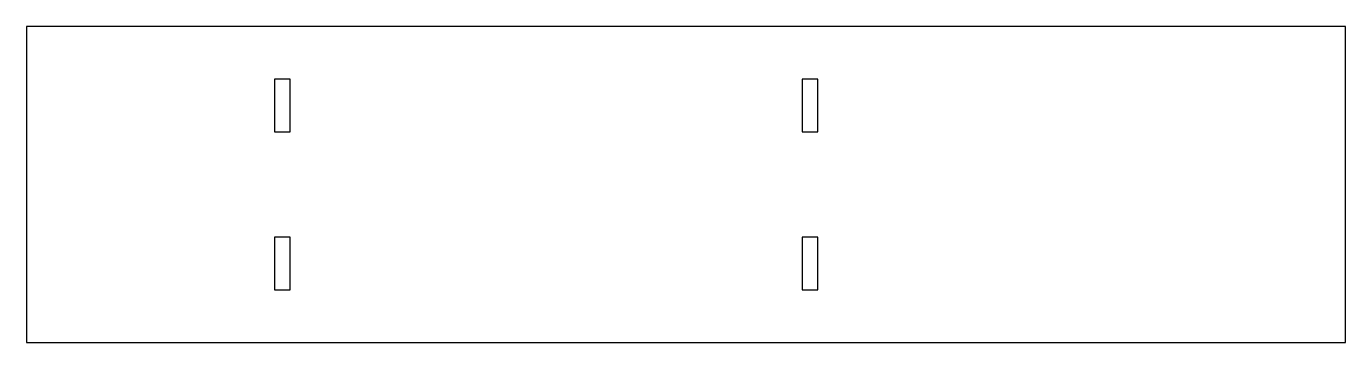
# Model space of a CAD drawing. Header units: inches. Extents: x 1.2 to 11.04, y 1.58 to 3.94.
import ezdxf

# ---------------------------------------------------------------- set-up
doc = ezdxf.new("R2010")
doc.units = ezdxf.units.IN
doc.layers.get('0').update_dxf_attribs({"linetype": 'CONTINUOUS', "lineweight": 25, "true_color": 0xffffff})

# ---------------------------------------------------------------- blocks, each defined once
blk = doc.blocks.new('base')
for p, q in [((1.1811, 3.9213), (-1.1811, 3.9213)), ((-1.1811, 3.9213), (-1.1811, -5.9213)), ((1.1811, -5.9213), (1.1811, 3.9213)), ((-0.3937, 2.0709), (-0.7874, 2.0709)), ((-0.7874, 2.0709), (-0.7874, 1.9528)), ((-0.3937, 1.9528), (-0.3937, 2.0709)), ((0.7874, 2.0709), (0.3937, 2.0709)), ((0.3937, 2.0709), (0.3937, 1.9528)), ((0.7874, 1.9528), (0.7874, 2.0709)), ((-0.7874, 1.9528), (-0.3937, 1.9528)), ((0.3937, 1.9528), (0.7874, 1.9528)), ((-0.3937, -1.8661), (-0.7874, -1.8661)), ((-0.7874, -1.8661), (-0.7874, -1.9843)), ((-0.3937, -1.9843), (-0.3937, -1.8661)), ((0.7874, -1.8661), (0.3937, -1.8661)), ((0.3937, -1.8661), (0.3937, -1.9843)), ((0.7874, -1.9843), (0.7874, -1.8661)), ((-0.7874, -1.9843), (-0.3937, -1.9843)), ((0.3937, -1.9843), (0.7874, -1.9843)), ((-1.1811, -5.9213), (1.1811, -5.9213))]:
    blk.add_line(p, q)

msp = doc.modelspace()

# ---------------------------------------------------------------- block references
at = {"rotation": 90}
msp.add_blockref('base', (5.1194, 2.7571), dxfattribs=at)

doc.saveas('drawing.dxf')
